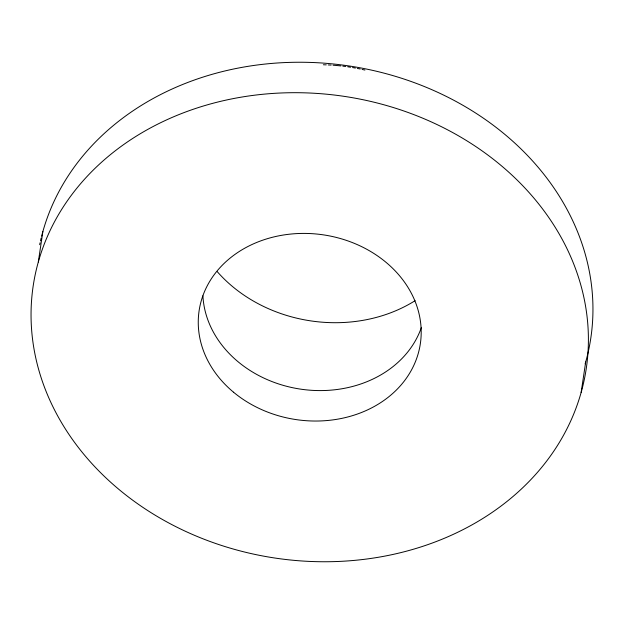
<?xml version="1.0" encoding="UTF-8"?>
<svg xmlns="http://www.w3.org/2000/svg" width="624" height="624" viewBox="0 0 624 624"><rect width="100%" height="100%" fill="white"/><g stroke="black" fill="none" stroke-linecap="round" stroke-linejoin="round"><path stroke-width="0.94" d="M38.314 261.986L42.861 231.543M581.139 392.457A279.607 233.423 8.5 0 0 228.766 99.512A279.607 233.423 8.5 0 0 119.27 489.7A279.607 233.423 8.5 0 0 581.139 392.457L585.686 362.014M41.621 236.2A279.607 233.423 8.5 0 1 375.796 71.097A279.607 233.423 8.5 0 1 585.164 363.831M39.663 244.686A279.607 233.423 8.5 0 1 40.061 242.791M40.49 240.895A279.607 233.423 8.5 0 1 41.153 238.072M323.38 64.771A167.762 140.057 8.5 0 1 326.274 64.857M328.208 64.935A167.762 140.057 8.5 0 1 331.126 65.091M333.068 65.216A167.762 140.057 8.5 0 1 340.868 65.918M342.818 66.144A167.762 140.057 8.5 0 1 345.735 66.511M347.677 66.784A167.762 140.057 8.5 0 1 350.587 67.228M352.521 67.548A167.762 140.057 8.5 0 1 355.415 68.055M357.326 68.422A167.762 140.057 8.5 0 1 360.188 68.999M362.092 69.412A167.762 140.057 8.5 0 1 364.915 70.052M415.124 300.667A139.799 116.711 8.5 0 1 217.308 271.713M421.442 327.35A111.844 93.374 8.5 0 1 301.15 389.22A111.844 93.374 8.5 0 1 202.909 295.831M233.54 392.215A111.844 93.374 8.5 0 0 418.291 353.317A111.844 93.374 8.5 0 0 277.345 236.137A111.844 93.374 8.5 0 0 233.54 392.215"/></g></svg>
